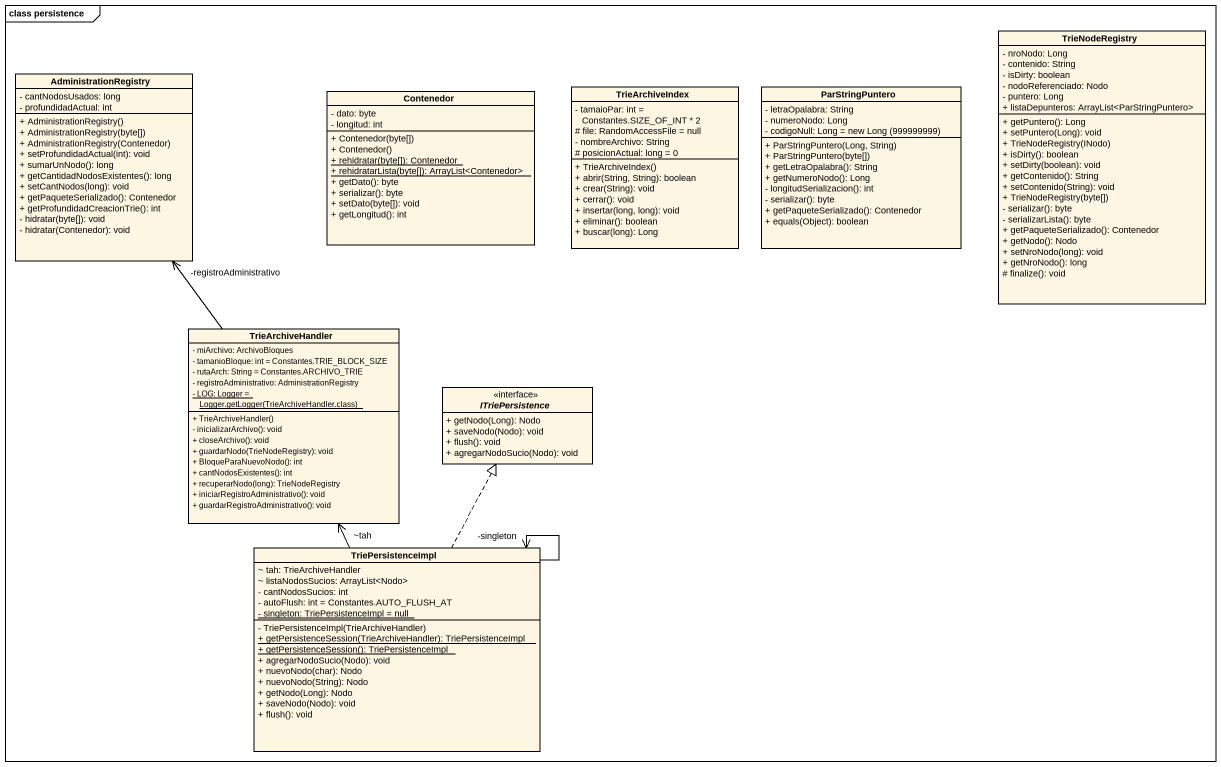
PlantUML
@startuml
mainframe class persistence
hide circle
hide empty members
skinparam classAttributeIconSize 0
class TrieNodeRegistry {
  - nroNodo: Long
  - contenido: String
  - isDirty: boolean
  - nodoReferenciado: Nodo
  - puntero: Long
  + listaDepunteros: ArrayList<ParStringPuntero>
  + getPuntero(): Long
  + setPuntero(Long): void
  + TrieNodeRegistry(INodo)
  + isDirty(): boolean
  + setDirty(boolean): void
  + getContenido(): String
  + setContenido(String): void
  + TrieNodeRegistry(byte[])
  - serializar(): byte
  - serializarLista(): byte
  + getPaqueteSerializado(): Contenedor
  + getNodo(): Nodo
  + setNroNodo(long): void
  + getNroNodo(): long
  # finalize(): void
}
class AdministrationRegistry {
  - cantNodosUsados: long
  - profundidadActual: int
  + AdministrationRegistry()
  + AdministrationRegistry(byte[])
  + AdministrationRegistry(Contenedor)
  + setProfundidadActual(int): void
  + sumarUnNodo(): long
  + getCantidadNodosExistentes(): long
  + setCantNodos(long): void
  + getPaqueteSerializado(): Contenedor
  + getProfundidadCreacionTrie(): int
  - hidratar(byte[]): void
  - hidratar(Contenedor): void
}
class Contenedor {
  - dato: byte
  - longitud: int
  + Contenedor(byte[])
  + Contenedor()
  {static} + rehidratar(byte[]): Contenedor
  {static} + rehidratarLista(byte[]): ArrayList<Contenedor>
  + getDato(): byte
  + serializar(): byte
  + setDato(byte[]): void
  + getLongitud(): int
}
class TrieArchiveIndex {
  - tamaioPar: int = Constantes.SIZE_OF_INT * 2
  # file: RandomAccessFile = null
  - nombreArchivo: String
  # posicionActual: long = 0
  + TrieArchiveIndex()
  + abrir(String, String): boolean
  + crear(String): void
  + cerrar(): void
  + insertar(long, long): void
  + eliminar(): boolean
  + buscar(long): Long
}
class ParStringPuntero {
  - letraOpalabra: String
  - numeroNodo: Long
  {field} - codigoNull: Long = new Long (999999999)
  + ParStringPuntero(Long, String)
  + ParStringPuntero(byte[])
  + getLetraOpalabra(): String
  + getNumeroNodo(): Long
  - longitudSerializacion(): int
  - serializar(): byte
  + getPaqueteSerializado(): Contenedor
  + equals(Object): boolean
}
class TrieArchiveHandler {
  - miArchivo: ArchivoBloques
  - tamanioBloque: int = Constantes.TRIE_BLOCK_SIZE
  - rutaArch: String = Constantes.ARCHIVO_TRIE
  - registroAdministrativo: AdministrationRegistry
  {static} {field} - LOG: Logger = Logger.getLogger(TrieArchiveHandler.class)
  + TrieArchiveHandler()
  - inicializarArchivo(): void
  + closeArchivo(): void
  + guardarNodo(TrieNodeRegistry): void
  + BloqueParaNuevoNodo(): int
  + cantNodosExistentes(): int
  + recuperarNodo(long): TrieNodeRegistry
  + iniciarRegistroAdministrativo(): void
  + guardarRegistroAdministrativo(): void
}
interface ITriePersistence <<interface>> {
  + getNodo(Long): Nodo
  + saveNodo(Nodo): void
  + flush(): void
  + agregarNodoSucio(Nodo): void
}
class TriePersistenceImpl {
  ~ tah: TrieArchiveHandler
  ~ listaNodosSucios: ArrayList<Nodo>
  - cantNodosSucios: int
  - autoFlush: int = Constantes.AUTO_FLUSH_AT
  {static} - singleton: TriePersistenceImpl = null
  - TriePersistenceImpl(TrieArchiveHandler)
  {static} + getPersistenceSession(TrieArchiveHandler): TriePersistenceImpl
  {static} + getPersistenceSession(): TriePersistenceImpl
  + agregarNodoSucio(Nodo): void
  + nuevoNodo(char): Nodo
  + nuevoNodo(String): Nodo
  + getNodo(Long): Nodo
  + saveNodo(Nodo): void
  + flush(): void
}
TrieArchiveHandler -up-> "-registroAdministrativo" AdministrationRegistry
TriePersistenceImpl -up-> "~tah" TrieArchiveHandler
TriePersistenceImpl .up.|> ITriePersistence
TriePersistenceImpl --> "-singleton" TriePersistenceImpl
@enduml
